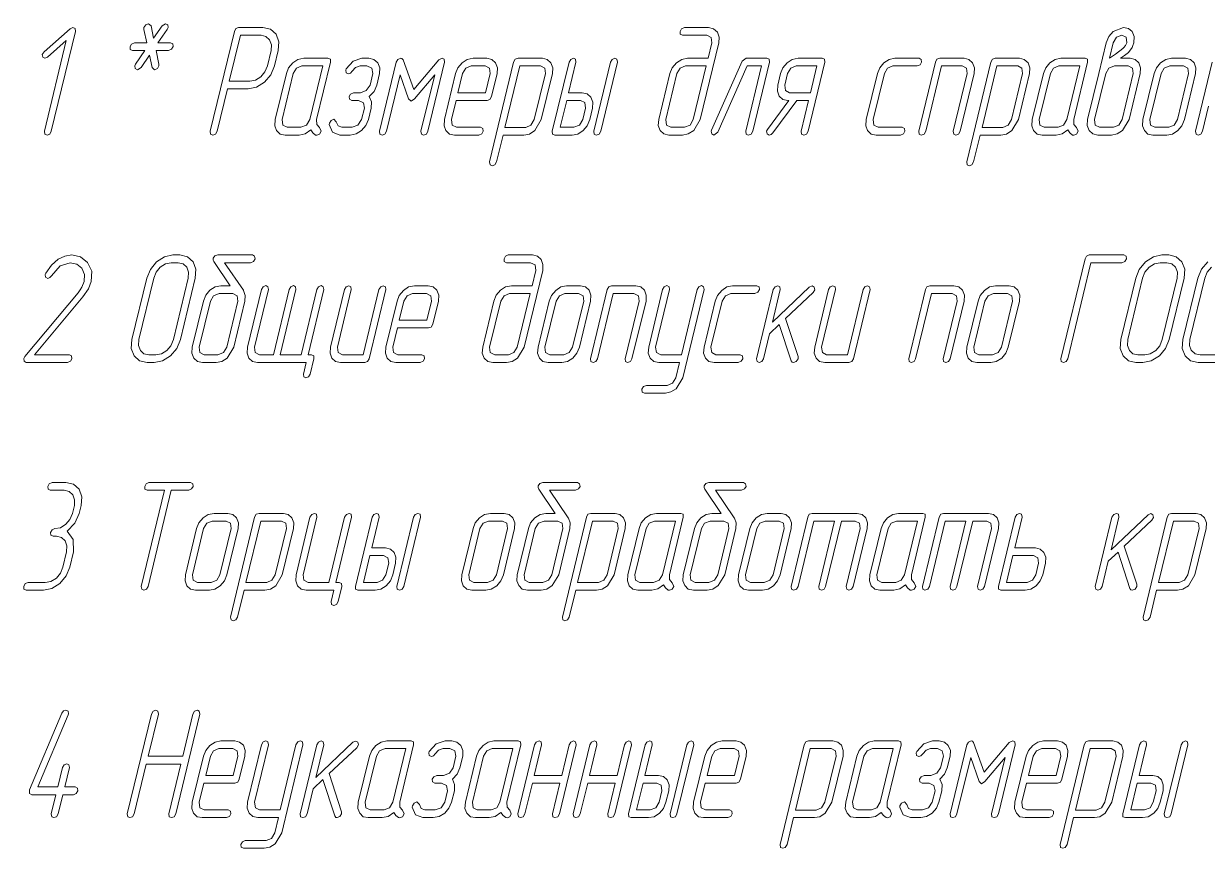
# Model space of a CAD drawing. Extents: x 0 to 420, y 0 to 297.
# Drawn here: x 230.25 to 268.77, y 62.51 to 89.34 of the extents above; entities that cross this region are included whole.
import ezdxf

# ---------------------------------------------------------------- set-up
doc = ezdxf.new("R2010")
doc.units = 0

msp = doc.modelspace()

# ---------------------------------------------------------------- linework, layer by layer
at = {"color": 7, "lineweight": 13}
for points in [[(231.151321, 85.839912), (231.938812, 89.08918), (231.925003, 89.181282), (231.851318, 89.211983), (231.768417, 89.176163), (230.916443, 88.429092), (230.856583, 88.342102), (230.875, 88.255112), (230.944077, 88.21418), (231.031586, 88.255112), (231.639481, 88.792397), (230.925659, 85.839912), (230.944077, 85.747803), (231.013153, 85.717102), (231.100662, 85.747803)], [(234.623688, 88.715637), (234.927628, 89.155701), (234.955261, 89.217102), (234.941452, 89.304092), (234.867767, 89.339912), (234.757233, 89.268272), (234.480927, 88.869148), (234.398026, 89.268272), (234.310532, 89.339912), (234.223022, 89.298973), (234.16777, 89.217102), (234.16777, 89.155701), (234.259872, 88.715637), (233.854599, 88.715637), (233.762497, 88.674706), (233.716446, 88.592834), (233.721054, 88.500725), (233.794739, 88.464912), (234.199997, 88.464912), (233.896057, 88.024849), (233.868423, 87.963448), (233.882233, 87.876457), (233.955917, 87.840637), (234.071045, 87.912277), (234.347366, 88.311401), (234.430267, 87.912277), (234.513153, 87.840637), (234.60527, 87.876457), (234.655914, 87.963448), (234.655914, 88.024849), (234.563812, 88.464912), (234.969086, 88.464912), (235.065796, 88.505844), (235.116455, 88.592834), (235.102631, 88.679825), (235.028946, 88.715637)], [(236.884872, 87.21637), (237.557236, 87.21637), (237.828949, 87.272659), (238.086838, 87.436401), (238.294083, 87.676895), (238.413818, 87.963448), (238.533554, 88.464912), (238.551971, 88.751457), (238.464478, 88.99707), (238.280258, 89.160812), (238.036179, 89.217102), (237.248688, 89.217102), (237.156586, 89.181282), (237.110519, 89.08918), (236.323029, 85.839912), (236.336838, 85.747803), (236.405914, 85.717102), (236.498032, 85.747803), (236.548691, 85.839912)], [(252.524338, 88.21418), (251.851974, 88.21418), (251.663162, 88.17836), (251.492767, 88.0709), (251.354599, 87.907158), (251.280914, 87.717834), (250.917099, 86.218567), (250.90329, 86.024117), (250.967758, 85.865494), (251.082886, 85.752922), (251.248688, 85.717102), (251.695389, 85.717102), (251.879608, 85.752922), (252.054596, 85.865494), (252.266449, 86.218567), (252.869736, 88.715637), (252.878937, 88.904968), (252.823685, 89.06871), (252.699341, 89.176163), (252.538162, 89.217102), (251.750656, 89.217102), (251.658554, 89.176163), (251.612503, 89.08918), (251.617096, 89.00219), (251.690796, 88.96637), (252.478287, 88.96637), (252.621048, 88.894737), (252.644073, 88.715637)], [(265.944092, 88.21418), (266.073029, 88.306282), (266.197357, 88.403503), (266.317108, 88.567245), (266.344727, 88.628654), (266.372375, 88.715637), (266.386169, 88.925438), (266.321716, 89.08918), (266.201965, 89.181282), (266.040771, 89.211983), (265.70459, 89.08918), (265.55722, 88.925438), (265.474335, 88.715637), (265.234863, 87.717834), (264.871033, 86.218567), (264.857239, 86.024117), (264.921692, 85.865494), (265.036835, 85.752922), (265.202637, 85.717102), (265.649353, 85.717102), (265.833557, 85.752922), (266.008545, 85.865494), (266.220398, 86.218567), (266.584198, 87.717834), (266.593414, 87.907158), (266.533539, 88.0709), (266.413818, 88.17836), (266.252625, 88.21418)], [(236.944733, 87.467102), (237.30394, 88.96637), (237.976318, 88.96637), (238.137497, 88.925438), (238.257233, 88.817978), (238.317108, 88.654236), (238.307892, 88.464912), (238.188156, 87.963448), (238.105255, 87.769005), (237.967102, 87.610374), (237.796707, 87.502922), (237.617111, 87.467102)], [(265.580261, 88.21418), (265.700012, 88.715637), (265.810516, 88.899849), (265.980927, 88.96637), (266.128296, 88.899849), (266.146698, 88.715637), (266.105255, 88.628654), (266.054596, 88.562134), (266.017761, 88.531433), (265.782898, 88.347221)], [(239.878296, 85.957596), (239.790787, 86.059937), (239.786179, 86.218567), (240.237503, 88.09137), (240.232895, 88.183479), (240.154602, 88.21418), (239.367111, 88.21418), (239.178284, 88.17836), (239.012497, 88.065788), (238.874344, 87.902046), (238.800659, 87.717834), (238.436844, 86.218567), (238.423019, 86.019005), (238.482895, 85.860374), (238.598022, 85.747803), (238.763809, 85.717102), (239.215134, 85.717102), (239.408554, 85.758041), (239.592758, 85.885963), (239.661835, 85.788742), (239.749344, 85.717102), (239.790787, 85.711983), (239.878296, 85.747803), (239.92894, 85.839912)], [(241.499344, 86.965637), (241.655914, 87.129379), (241.743423, 87.33918), (241.835526, 87.717834), (241.844742, 87.902046), (241.775665, 88.065788), (241.646713, 88.17836), (241.480927, 88.21418), (241.259872, 88.21418), (240.974335, 88.12207), (240.748688, 87.871346), (240.734863, 87.830406), (240.74408, 87.743416), (240.817764, 87.707596), (240.882233, 87.728065), (240.942108, 87.794586), (241.052628, 87.917397), (241.199997, 87.963448), (241.421051, 87.963448), (241.577637, 87.891808), (241.614471, 87.717834), (241.522369, 87.33918), (241.402634, 87.165199), (241.209213, 87.093567), (240.988159, 87.093567), (240.891449, 87.047508), (240.84079, 86.965637), (240.850006, 86.878654), (240.928284, 86.842834), (241.149338, 86.842834), (241.305923, 86.766075), (241.342758, 86.592102), (241.250656, 86.218567), (241.13092, 86.039467), (240.9375, 85.967834), (240.601318, 85.967834), (240.481583, 86.013885), (240.426315, 86.141808), (240.348022, 86.228798), (240.25592, 86.192978), (240.200653, 86.105988), (240.196045, 86.059937), (240.301971, 85.809204), (240.541443, 85.717102), (240.877625, 85.717102), (241.071045, 85.758041), (241.250656, 85.865494), (241.388809, 86.024117), (241.47171, 86.218567), (241.563812, 86.592102), (241.573029, 86.796783)], [(243.405914, 85.839912), (243.949341, 88.09137), (243.935532, 88.183479), (243.871048, 88.219292), (243.760529, 88.16301), (242.945389, 87.1959), (242.600006, 88.16301), (242.563156, 88.203941), (242.521713, 88.219292), (242.429611, 88.17836), (242.374344, 88.09137), (241.830917, 85.839912), (241.844742, 85.747803), (241.913818, 85.717102), (242.00592, 85.747803), (242.05658, 85.839912), (242.503296, 87.676895), (242.779602, 86.894005), (242.857895, 86.822365), (242.968414, 86.894005), (243.626968, 87.676895), (243.180267, 85.839912), (243.194077, 85.747803), (243.263153, 85.717102), (243.355255, 85.747803)], [(244.322372, 86.842834), (245.330917, 86.842834), (245.423019, 86.873535), (245.473679, 86.965637), (245.657898, 87.717834), (245.667099, 87.907158), (245.607239, 88.0709), (245.487503, 88.17836), (245.326309, 88.21418), (244.875, 88.21418), (244.686188, 88.17836), (244.520401, 88.065788), (244.382233, 87.902046), (244.308548, 87.717834), (243.944733, 86.218567), (243.930923, 86.019005), (243.990784, 85.860374), (244.105927, 85.747803), (244.271713, 85.717102), (245.059204, 85.717102), (245.155914, 85.758041), (245.201965, 85.839912), (245.192764, 85.932014), (245.11908, 85.967834), (244.331573, 85.967834), (244.19342, 86.039467), (244.170395, 86.218567)], [(245.851318, 85.717102), (246.52829, 85.717102), (246.707886, 85.747803), (246.882889, 85.860374), (247.094742, 86.218567), (247.458557, 87.717834), (247.467758, 87.907158), (247.407898, 88.0709), (247.288162, 88.17836), (247.131577, 88.21418), (246.339478, 88.21418), (246.247375, 88.183479), (246.196716, 88.09137), (245.413818, 84.842102), (245.427628, 84.75), (245.496704, 84.719292), (245.579605, 84.75), (245.639465, 84.842102)], [(247.983551, 87.093567), (248.223022, 88.09137), (248.209213, 88.183479), (248.140137, 88.21418), (248.052628, 88.17836), (247.997375, 88.09137), (247.453949, 85.839912), (247.458557, 85.747803), (247.536835, 85.717102), (248.098679, 85.717102), (248.282898, 85.747803), (248.457886, 85.860374), (248.591446, 86.019005), (248.669739, 86.218567), (248.761841, 86.592102), (248.771057, 86.786545), (248.711182, 86.945175), (248.591446, 87.052628), (248.430267, 87.093567)], [(249.028946, 85.839912), (249.572372, 88.09137), (249.558548, 88.183479), (249.489471, 88.21418), (249.401978, 88.17836), (249.34671, 88.09137), (248.803284, 85.839912), (248.817108, 85.747803), (248.886185, 85.717102), (248.978287, 85.747803)], [(253.975006, 85.839912), (254.518417, 88.09137), (254.513809, 88.183479), (254.435516, 88.21418), (253.763153, 88.21418), (253.629608, 88.116959), (252.634872, 85.870613), (252.625656, 85.839912), (252.639465, 85.752922), (252.71315, 85.717102), (252.842102, 85.814323), (253.790787, 87.963448), (254.265137, 87.963448), (253.749344, 85.839912), (253.763153, 85.747803), (253.83223, 85.717102), (253.924347, 85.747803)], [(255.77565, 85.839912), (256.319092, 88.09137), (256.314484, 88.183479), (256.236176, 88.21418), (255.448685, 88.21418), (255.259857, 88.17836), (255.09407, 88.065788), (254.955917, 87.902046), (254.882233, 87.717834), (254.790131, 87.33918), (254.776306, 87.144737), (254.831573, 86.986107), (254.951309, 86.873535), (255.117096, 86.842834), (255.153946, 86.842834), (254.458557, 85.901314), (254.421707, 85.839912), (254.440125, 85.752922), (254.513809, 85.717102), (254.573685, 85.732452), (254.624344, 85.783623), (255.407227, 86.842834), (255.794067, 86.842834), (255.550003, 85.839912), (255.563812, 85.747803), (255.632889, 85.717102), (255.724991, 85.747803)], [(258.782898, 85.717102), (258.879608, 85.758041), (258.925659, 85.839912), (258.916443, 85.932014), (258.842773, 85.967834), (258.055267, 85.967834), (257.917114, 86.039467), (257.894073, 86.218567), (258.257904, 87.717834), (258.3638, 87.891808), (258.538818, 87.963448), (259.326324, 87.963448), (259.423035, 88.004379), (259.469086, 88.09137), (259.459869, 88.17836), (259.386169, 88.21418), (258.598694, 88.21418), (258.409851, 88.17836), (258.24408, 88.065788), (258.105927, 87.902046), (258.032227, 87.717834), (257.668427, 86.218567), (257.654602, 86.019005), (257.714478, 85.860374), (257.82959, 85.747803), (257.995392, 85.717102)], [(260.726318, 85.839912), (261.18222, 87.717834), (261.191437, 87.907158), (261.131561, 88.0709), (261.011841, 88.17836), (260.850647, 88.21418), (260.063141, 88.21418), (259.971039, 88.183479), (259.92038, 88.09137), (259.376984, 85.839912), (259.390778, 85.747803), (259.459869, 85.717102), (259.551971, 85.747803), (259.602631, 85.839912), (260.118408, 87.963448), (260.790771, 87.963448), (260.933533, 87.891808), (260.956573, 87.717834), (260.500641, 85.839912), (260.514465, 85.747803), (260.583557, 85.717102), (260.675659, 85.747803)], [(261.375641, 85.717102), (262.052612, 85.717102), (262.232239, 85.747803), (262.407227, 85.860374), (262.61908, 86.218567), (262.98288, 87.717834), (262.992096, 87.907158), (262.93222, 88.0709), (262.8125, 88.17836), (262.655914, 88.21418), (261.8638, 88.21418), (261.771698, 88.183479), (261.721039, 88.09137), (260.938141, 84.842102), (260.951965, 84.75), (261.021057, 84.719292), (261.103943, 84.75), (261.163818, 84.842102)], [(264.511841, 85.957596), (264.424347, 86.059937), (264.419739, 86.218567), (264.871033, 88.09137), (264.866455, 88.183479), (264.788147, 88.21418), (264.000641, 88.21418), (263.811829, 88.17836), (263.646057, 88.065788), (263.507874, 87.902046), (263.434204, 87.717834), (263.070374, 86.218567), (263.05658, 86.019005), (263.116455, 85.860374), (263.231567, 85.747803), (263.397369, 85.717102), (263.848694, 85.717102), (264.042114, 85.758041), (264.226318, 85.885963), (264.29538, 85.788742), (264.382874, 85.717102), (264.424347, 85.711983), (264.511841, 85.747803), (264.5625, 85.839912)], [(268.021057, 86.218567), (268.384857, 87.717834), (268.394073, 87.907158), (268.334198, 88.0709), (268.214478, 88.17836), (268.053284, 88.21418), (267.601959, 88.21418), (267.413147, 88.17836), (267.247375, 88.065788), (267.109192, 87.902046), (267.035522, 87.717834), (266.671692, 86.218567), (266.657898, 86.019005), (266.717773, 85.860374), (266.832886, 85.747803), (266.998688, 85.717102), (267.450012, 85.717102), (267.629608, 85.747803), (267.804596, 85.860374), (267.938171, 86.019005)], [(239.560532, 86.218567), (239.454605, 86.039467), (239.274994, 85.967834), (238.823685, 85.967834), (238.685532, 86.039467), (238.662506, 86.218567), (239.026321, 87.717834), (239.132233, 87.891808), (239.307236, 87.963448), (239.984207, 87.963448)], [(244.382233, 87.093567), (244.53421, 87.717834), (244.640137, 87.891808), (244.815125, 87.963448), (245.266449, 87.963448), (245.40921, 87.891808), (245.432236, 87.717834), (245.280258, 87.093567)], [(245.911179, 85.962715), (246.394745, 87.963448), (247.071716, 87.963448), (247.209869, 87.891808), (247.232895, 87.717834), (246.86908, 86.218567), (246.758545, 86.039467), (246.588165, 85.962715)], [(252.464478, 87.963448), (252.040787, 86.218567), (251.93486, 86.039467), (251.755264, 85.967834), (251.308548, 85.967834), (251.165787, 86.039467), (251.142761, 86.218567), (251.506577, 87.717834), (251.612503, 87.891808), (251.792099, 87.963448)], [(255.853943, 87.093567), (255.176971, 87.093567), (255.038818, 87.165199), (255.015793, 87.33918), (255.107895, 87.717834), (255.213806, 87.891808), (255.388809, 87.963448), (256.065796, 87.963448)], [(261.435516, 85.962715), (261.919067, 87.963448), (262.596039, 87.963448), (262.734192, 87.891808), (262.757233, 87.717834), (262.393433, 86.218567), (262.282898, 86.039467), (262.112488, 85.962715)], [(264.194061, 86.218567), (264.088165, 86.039467), (263.908539, 85.967834), (263.457214, 85.967834), (263.319061, 86.039467), (263.296051, 86.218567), (263.659851, 87.717834), (263.765778, 87.891808), (263.940796, 87.963448), (264.617767, 87.963448)], [(265.99472, 86.218567), (265.888824, 86.039467), (265.709198, 85.967834), (265.262512, 85.967834), (265.11972, 86.039467), (265.09671, 86.218567), (265.46051, 87.717834), (265.566437, 87.891808), (265.746033, 87.963448), (266.192749, 87.963448), (266.33551, 87.891808), (266.358551, 87.717834)], [(267.79538, 86.218567), (267.689484, 86.039467), (267.509857, 85.967834), (267.058533, 85.967834), (266.92038, 86.039467), (266.897369, 86.218567), (267.261169, 87.717834), (267.367096, 87.891808), (267.542114, 87.963448), (267.993408, 87.963448), (268.136169, 87.891808), (268.15921, 87.717834)], [(247.923676, 86.842834), (248.370392, 86.842834), (248.513153, 86.771194), (248.536179, 86.592102), (248.444077, 86.218567), (248.338165, 86.039467), (248.158554, 85.967834), (247.711838, 85.967834)], [(231.680923, 78.313591), (231.777634, 78.35453), (231.823685, 78.436401), (231.814468, 78.528503), (231.740784, 78.564323), (230.607895, 78.564323), (232.182892, 80.447365), (232.357895, 80.708328), (232.454605, 80.953941), (232.468414, 81.286545), (232.334869, 81.567978), (232.104599, 81.75219), (231.819077, 81.813591), (231.588821, 81.777771), (231.376968, 81.67543), (231.155914, 81.486107), (230.97171, 81.220024), (230.953293, 81.173973), (230.967102, 81.086983), (231.040787, 81.051163), (231.109863, 81.076752), (231.160522, 81.133034), (231.446045, 81.460518), (231.768417, 81.557739), (231.98027, 81.511688), (232.141449, 81.383766), (232.228943, 81.184204), (232.219742, 80.953941), (232.150665, 80.76973), (232.095398, 80.682739), (232.026321, 80.585518), (230.290131, 78.508034), (230.257889, 78.446632), (230.267105, 78.35453), (230.336182, 78.313591)], [(235.351318, 79.060669), (235.834869, 81.061401), (235.853287, 81.347946), (235.765793, 81.593559), (235.581573, 81.757301), (235.337494, 81.813591), (235.111847, 81.813591), (234.835526, 81.75219), (234.577637, 81.588448), (234.375, 81.342834), (234.259872, 81.061401), (233.776321, 79.060669), (233.753296, 78.774117), (233.850006, 78.533623), (234.024994, 78.364761), (234.269073, 78.313591), (234.494736, 78.313591), (234.766449, 78.364761), (235.028946, 78.533623), (235.231583, 78.774117)], [(237.400665, 80.667389), (236.788162, 81.562859), (237.635529, 81.562859), (237.732239, 81.603798), (237.782898, 81.685669), (237.769073, 81.772652), (237.695389, 81.813591), (236.571716, 81.813591), (236.475006, 81.78289), (236.419739, 81.706131), (236.419739, 81.649849), (236.442764, 81.598679), (236.976974, 80.810669), (236.673019, 80.810669), (236.484207, 80.774849), (236.313812, 80.667389), (236.175659, 80.503647), (236.101974, 80.314323), (235.738159, 78.815056), (235.724335, 78.620605), (235.788818, 78.461983), (235.903946, 78.349411), (236.069733, 78.313591), (236.516449, 78.313591), (236.700653, 78.349411), (236.875656, 78.461983), (237.087494, 78.815056), (237.451309, 80.314323), (237.460526, 80.498535), (237.405258, 80.657158), (237.400665, 80.662277)], [(246.795395, 80.810669), (246.123032, 80.810669), (245.934204, 80.774849), (245.763824, 80.667389), (245.625656, 80.503647), (245.551971, 80.314323), (245.188156, 78.815056), (245.174347, 78.620605), (245.238815, 78.461983), (245.353943, 78.349411), (245.519745, 78.313591), (245.966446, 78.313591), (246.150665, 78.349411), (246.325653, 78.461983), (246.537506, 78.815056), (247.140793, 81.312126), (247.149994, 81.501457), (247.094742, 81.665199), (246.970398, 81.772652), (246.809204, 81.813591), (246.021713, 81.813591), (245.929611, 81.772652), (245.88356, 81.685669), (245.888153, 81.598679), (245.961838, 81.562859), (246.749344, 81.562859), (246.892105, 81.491226), (246.915131, 81.312126)], [(265.990112, 81.562859), (266.086853, 81.603798), (266.137512, 81.685669), (266.123688, 81.772652), (266.049988, 81.813591), (264.9263, 81.813591), (264.834198, 81.777771), (264.788147, 81.685669), (264.000641, 78.436401), (264.014465, 78.344292), (264.083557, 78.313591), (264.175659, 78.344292), (264.226318, 78.436401), (264.981567, 81.562859)], [(267.52829, 79.060669), (268.011841, 81.061401), (268.030273, 81.347946), (267.942749, 81.593559), (267.758545, 81.757301), (267.514465, 81.813591), (267.288818, 81.813591), (267.012512, 81.75219), (266.754608, 81.588448), (266.551971, 81.342834), (266.436829, 81.061401), (265.953278, 79.060669), (265.930267, 78.774117), (266.026978, 78.533623), (266.201965, 78.364761), (266.446045, 78.313591), (266.671692, 78.313591), (266.94342, 78.364761), (267.205933, 78.533623), (267.408539, 78.774117)], [(235.125656, 79.060669), (235.042755, 78.861107), (234.90921, 78.707596), (234.734207, 78.595024), (234.554611, 78.564323), (234.328949, 78.564323), (234.167755, 78.595024), (234.052628, 78.707596), (233.988159, 78.866226), (234.001968, 79.060669), (234.485519, 81.061401), (234.559204, 81.250725), (234.697372, 81.414467), (234.867767, 81.521927), (235.051971, 81.562859), (235.277634, 81.562859), (235.438812, 81.521927), (235.558548, 81.414467), (235.618423, 81.250725), (235.609207, 81.061401)], [(267.302612, 79.060669), (267.219727, 78.861107), (267.086182, 78.707596), (266.911194, 78.595024), (266.731567, 78.564323), (266.50592, 78.564323), (266.344727, 78.595024), (266.229614, 78.707596), (266.165131, 78.866226), (266.178955, 79.060669), (266.662506, 81.061401), (266.736176, 81.250725), (266.874329, 81.414467), (267.044739, 81.521927), (267.228943, 81.562859), (267.45459, 81.562859), (267.615784, 81.521927), (267.735535, 81.414467), (267.79538, 81.250725), (267.786194, 81.061401)], [(236.861847, 78.815056), (236.75592, 78.635956), (236.576309, 78.564323), (236.129608, 78.564323), (235.986847, 78.635956), (235.963821, 78.815056), (236.327637, 80.314323), (236.433548, 80.488297), (236.613159, 80.559937), (237.059875, 80.559937), (237.202637, 80.488297), (237.225662, 80.314323)], [(238.376968, 78.564323), (237.925659, 78.564323), (237.787506, 78.635956), (237.764481, 78.815056), (238.21579, 80.687859), (238.201965, 80.779968), (238.132889, 80.815781), (238.045395, 80.779968), (237.990128, 80.687859), (237.538818, 78.815056), (237.524994, 78.615494), (237.584869, 78.456863), (237.699997, 78.344292), (237.865784, 78.313591), (239.445389, 78.313591), (239.353287, 77.940056), (239.371704, 77.847946), (239.436188, 77.817245), (239.523682, 77.847946), (239.578949, 77.940056), (239.698685, 78.436401), (239.689468, 78.528503), (239.615784, 78.564323), (239.505264, 78.564323), (240.016449, 80.687859), (240.002625, 80.779968), (239.933548, 80.815781), (239.850662, 80.779968), (239.790787, 80.687859), (239.279602, 78.564323), (238.602631, 78.564323), (239.113815, 80.687859), (239.100006, 80.779968), (239.035522, 80.815781), (238.948029, 80.779968), (238.888153, 80.687859)], [(241.494736, 78.436401), (242.038162, 80.687859), (242.024338, 80.779968), (241.955261, 80.810669), (241.872375, 80.774849), (241.8125, 80.687859), (241.301315, 78.564323), (240.624344, 78.564323), (240.486191, 78.635956), (240.463165, 78.815056), (240.914474, 80.687859), (240.900665, 80.779968), (240.831573, 80.810669), (240.74408, 80.774849), (240.688812, 80.687859), (240.237503, 78.815056), (240.223679, 78.615494), (240.283554, 78.456863), (240.398682, 78.344292), (240.564468, 78.313591), (241.351974, 78.313591), (241.444077, 78.344292)], [(242.415787, 79.439323), (243.424347, 79.439323), (243.516449, 79.470024), (243.567108, 79.562126), (243.751312, 80.314323), (243.760529, 80.503647), (243.700653, 80.667389), (243.580917, 80.774849), (243.419739, 80.810669), (242.968414, 80.810669), (242.779602, 80.774849), (242.613815, 80.662277), (242.475662, 80.498535), (242.401978, 80.314323), (242.038162, 78.815056), (242.024338, 78.615494), (242.084213, 78.456863), (242.199341, 78.344292), (242.365128, 78.313591), (243.152634, 78.313591), (243.249344, 78.35453), (243.295395, 78.436401), (243.286179, 78.528503), (243.212494, 78.564323), (242.425003, 78.564323), (242.286835, 78.635956), (242.263809, 78.815056)], [(242.475662, 79.690056), (242.627625, 80.314323), (242.733551, 80.488297), (242.908554, 80.559937), (243.359863, 80.559937), (243.502625, 80.488297), (243.525665, 80.314323), (243.373688, 79.690056)], [(246.735535, 80.559937), (246.311844, 78.815056), (246.205917, 78.635956), (246.026321, 78.564323), (245.579605, 78.564323), (245.436844, 78.635956), (245.413818, 78.815056), (245.777634, 80.314323), (245.88356, 80.488297), (246.063156, 80.559937)], [(248.338165, 78.815056), (248.701965, 80.314323), (248.711182, 80.503647), (248.651321, 80.667389), (248.531586, 80.774849), (248.370392, 80.810669), (247.919083, 80.810669), (247.730255, 80.774849), (247.564468, 80.662277), (247.426315, 80.498535), (247.352631, 80.314323), (246.988815, 78.815056), (246.975006, 78.615494), (247.034866, 78.456863), (247.149994, 78.344292), (247.315796, 78.313591), (247.767105, 78.313591), (247.946716, 78.344292), (248.121704, 78.456863), (248.255264, 78.615494)], [(248.112503, 78.815056), (248.006577, 78.635956), (247.826965, 78.564323), (247.375656, 78.564323), (247.237503, 78.635956), (247.214478, 78.815056), (247.578293, 80.314323), (247.684204, 80.488297), (247.859207, 80.559937), (248.310532, 80.559937), (248.453293, 80.488297), (248.476318, 80.314323)], [(250.046707, 78.436401), (250.502625, 80.314323), (250.511841, 80.503647), (250.451965, 80.667389), (250.332245, 80.774849), (250.171051, 80.810669), (249.383545, 80.810669), (249.291443, 80.779968), (249.240784, 80.687859), (248.697372, 78.436401), (248.711182, 78.344292), (248.780258, 78.313591), (248.872375, 78.344292), (248.923019, 78.436401), (249.438812, 80.559937), (250.111176, 80.559937), (250.253952, 80.488297), (250.276978, 80.314323), (249.821045, 78.436401), (249.834869, 78.344292), (249.903946, 78.313591), (249.996048, 78.344292)], [(251.594086, 78.313591), (251.474335, 77.817245), (251.368423, 77.638153), (251.19342, 77.566513), (250.516449, 77.566513), (250.419739, 77.530693), (250.36908, 77.44371), (250.382889, 77.351601), (250.456573, 77.315781), (251.133545, 77.315781), (251.313156, 77.35672), (251.488159, 77.464172), (251.699997, 77.817245), (252.390793, 80.687859), (252.376968, 80.779968), (252.307892, 80.815781), (252.225006, 80.779968), (252.165131, 80.687859), (251.653946, 78.564323), (250.981583, 78.564323), (250.843414, 78.635956), (250.815796, 78.815056), (251.267105, 80.687859), (251.253296, 80.779968), (251.184204, 80.815781), (251.09671, 80.779968), (251.041443, 80.687859), (250.590134, 78.815056), (250.576309, 78.620605), (250.640793, 78.461983), (250.75592, 78.349411), (250.921707, 78.313591)], [(253.505264, 78.313591), (253.601974, 78.35453), (253.648026, 78.436401), (253.638809, 78.528503), (253.565125, 78.564323), (252.777634, 78.564323), (252.639465, 78.635956), (252.61644, 78.815056), (252.980255, 80.314323), (253.086182, 80.488297), (253.261185, 80.559937), (254.048676, 80.559937), (254.145386, 80.600868), (254.191452, 80.687859), (254.182236, 80.774849), (254.108551, 80.810669), (253.321045, 80.810669), (253.132233, 80.774849), (252.966446, 80.662277), (252.828293, 80.498535), (252.754608, 80.314323), (252.390793, 78.815056), (252.376968, 78.615494), (252.436844, 78.456863), (252.551971, 78.344292), (252.717758, 78.313591)], [(255.043427, 79.746338), (255.941437, 80.590637), (255.996704, 80.677628), (255.978287, 80.764618), (255.90921, 80.80555), (255.817108, 80.764618), (254.615128, 79.623535), (254.868423, 80.687859), (254.854599, 80.779968), (254.790131, 80.810669), (254.702637, 80.774849), (254.642761, 80.687859), (254.099335, 78.436401), (254.117767, 78.344292), (254.186844, 78.313591), (254.274338, 78.344292), (254.324997, 78.436401), (254.523026, 79.249992), (254.84079, 79.551895), (255.227631, 78.369881), (255.259872, 78.323822), (255.305923, 78.313591), (255.393417, 78.349411), (255.448685, 78.436401), (255.448685, 78.508034)], [(257.249329, 78.436401), (257.792755, 80.687859), (257.778931, 80.779968), (257.709869, 80.810669), (257.626984, 80.774849), (257.567108, 80.687859), (257.055908, 78.564323), (256.378937, 78.564323), (256.240784, 78.635956), (256.217773, 78.815056), (256.669067, 80.687859), (256.655273, 80.779968), (256.586182, 80.810669), (256.498688, 80.774849), (256.44342, 80.687859), (255.992096, 78.815056), (255.978287, 78.615494), (256.038147, 78.456863), (256.15329, 78.344292), (256.319092, 78.313591), (257.106567, 78.313591), (257.198669, 78.344292)], [(260.399353, 78.436401), (260.855255, 80.314323), (260.864471, 80.503647), (260.804596, 80.667389), (260.684875, 80.774849), (260.523682, 80.810669), (259.736176, 80.810669), (259.644073, 80.779968), (259.593414, 80.687859), (259.049988, 78.436401), (259.063812, 78.344292), (259.132904, 78.313591), (259.225006, 78.344292), (259.275665, 78.436401), (259.791443, 80.559937), (260.463806, 80.559937), (260.606567, 80.488297), (260.629608, 80.314323), (260.173676, 78.436401), (260.1875, 78.344292), (260.256592, 78.313591), (260.348694, 78.344292)], [(262.292114, 78.815056), (262.655914, 80.314323), (262.665131, 80.503647), (262.605255, 80.667389), (262.485535, 80.774849), (262.324341, 80.810669), (261.873016, 80.810669), (261.684204, 80.774849), (261.518433, 80.662277), (261.380249, 80.498535), (261.30658, 80.314323), (260.942749, 78.815056), (260.928955, 78.615494), (260.9888, 78.456863), (261.103943, 78.344292), (261.269745, 78.313591), (261.721039, 78.313591), (261.900665, 78.344292), (262.075653, 78.456863), (262.209198, 78.615494)], [(262.066437, 78.815056), (261.96051, 78.635956), (261.780914, 78.564323), (261.32959, 78.564323), (261.191437, 78.635956), (261.168427, 78.815056), (261.532227, 80.314323), (261.638153, 80.488297), (261.813141, 80.559937), (262.264465, 80.559937), (262.407227, 80.488297), (262.430267, 80.314323)], [(231.671707, 72.82383), (231.920395, 73.084793), (232.063156, 73.407166), (232.123032, 73.657898), (232.141449, 73.944443), (232.058548, 74.190056), (231.878952, 74.353798), (231.630264, 74.410088), (231.17894, 74.410088), (231.086838, 74.369148), (231.040787, 74.282166), (231.045395, 74.195175), (231.11908, 74.159355), (231.570389, 74.159355), (231.736191, 74.118423), (231.851318, 74.010963), (231.911179, 73.847221), (231.901978, 73.657898), (231.842102, 73.407166), (231.759216, 73.212723), (231.621048, 73.054092), (231.450653, 72.941521), (231.271057, 72.91082), (231.17894, 72.869881), (231.123688, 72.782898), (231.137497, 72.695908), (231.211182, 72.660088), (231.321716, 72.660088), (231.487503, 72.619148), (231.607239, 72.511696), (231.662506, 72.347954), (231.648682, 72.158623), (231.528946, 71.657166), (231.450653, 71.462723), (231.317108, 71.304092), (231.142105, 71.191521), (230.957901, 71.16082), (230.396057, 71.16082), (230.30394, 71.119881), (230.253296, 71.032898), (230.262497, 70.945908), (230.336182, 70.910088), (230.898026, 70.910088), (231.169739, 70.961258), (231.432236, 71.130119), (231.634872, 71.370613), (231.754608, 71.657166), (231.874344, 72.158623), (231.865128, 72.552635)], [(234.830917, 74.159355), (234.075653, 71.032898), (234.094086, 70.940788), (234.163162, 70.910088), (234.250656, 70.940788), (234.301315, 71.032898), (235.05658, 74.159355), (235.623032, 74.159355), (235.715134, 74.200294), (235.765793, 74.282166), (235.756577, 74.369148), (235.682892, 74.410088), (234.328949, 74.410088), (234.236847, 74.369148), (234.190796, 74.282166), (234.195389, 74.195175), (234.269073, 74.159355)], [(247.974335, 73.263885), (247.361847, 74.159355), (248.209213, 74.159355), (248.305923, 74.200294), (248.356583, 74.282166), (248.342758, 74.369148), (248.269073, 74.410088), (247.145401, 74.410088), (247.048691, 74.379387), (246.993423, 74.302628), (246.993423, 74.246346), (247.016449, 74.195175), (247.550659, 73.407166), (247.246704, 73.407166), (247.057892, 73.371346), (246.887497, 73.263885), (246.749344, 73.100143), (246.675659, 72.91082), (246.311844, 71.411552), (246.298035, 71.217102), (246.362503, 71.058479), (246.477631, 70.945908), (246.643417, 70.910088), (247.090134, 70.910088), (247.274338, 70.945908), (247.449341, 71.058479), (247.661179, 71.411552), (248.024994, 72.91082), (248.03421, 73.095032), (247.978943, 73.253654), (247.974335, 73.258774)], [(253.376312, 73.263885), (252.763809, 74.159355), (253.611176, 74.159355), (253.707886, 74.200294), (253.758545, 74.282166), (253.744736, 74.369148), (253.671051, 74.410088), (252.547363, 74.410088), (252.450653, 74.379387), (252.395386, 74.302628), (252.395386, 74.246346), (252.418427, 74.195175), (252.952637, 73.407166), (252.648682, 73.407166), (252.459869, 73.371346), (252.289474, 73.263885), (252.151306, 73.100143), (252.077637, 72.91082), (251.713806, 71.411552), (251.699997, 71.217102), (251.764465, 71.058479), (251.879608, 70.945908), (252.045395, 70.910088), (252.492096, 70.910088), (252.676315, 70.945908), (252.851318, 71.058479), (253.063156, 71.411552), (253.426971, 72.91082), (253.436188, 73.095032), (253.38092, 73.253654), (253.376312, 73.258774)], [(236.866455, 71.411552), (237.230255, 72.91082), (237.239471, 73.100143), (237.179611, 73.263885), (237.059875, 73.371346), (236.898682, 73.407166), (236.447372, 73.407166), (236.258545, 73.371346), (236.092758, 73.258774), (235.954605, 73.095032), (235.88092, 72.91082), (235.517105, 71.411552), (235.503296, 71.21199), (235.563156, 71.05336), (235.678284, 70.940788), (235.844086, 70.910088), (236.295395, 70.910088), (236.475006, 70.940788), (236.649994, 71.05336), (236.783554, 71.21199)], [(237.423691, 70.910088), (238.100662, 70.910088), (238.280258, 70.940788), (238.455261, 71.05336), (238.667099, 71.411552), (239.030914, 72.91082), (239.040131, 73.100143), (238.980255, 73.263885), (238.860519, 73.371346), (238.703949, 73.407166), (237.911835, 73.407166), (237.819733, 73.376465), (237.769073, 73.284355), (236.986191, 70.035088), (237, 69.942986), (237.069077, 69.912277), (237.151978, 69.942986), (237.211838, 70.035088)], [(240.182236, 71.155701), (239.505264, 71.155701), (239.367111, 71.232452), (239.344086, 71.406433), (239.795395, 73.284355), (239.781586, 73.376465), (239.712494, 73.407166), (239.625, 73.371346), (239.569733, 73.284355), (239.118423, 71.406433), (239.104599, 71.21199), (239.164474, 71.05336), (239.279602, 70.940788), (239.445389, 70.910088), (240.348022, 70.910088), (240.25592, 70.536552), (240.269745, 70.439331), (240.343414, 70.408623), (240.430923, 70.444443), (240.481583, 70.536552), (240.601318, 71.032898), (240.59671, 71.125), (240.523026, 71.155701), (240.407898, 71.155701), (240.919083, 73.284355), (240.905258, 73.376465), (240.84079, 73.407166), (240.753296, 73.371346), (240.69342, 73.284355)], [(241.577637, 72.286552), (241.817108, 73.284355), (241.803284, 73.376465), (241.734207, 73.407166), (241.646713, 73.371346), (241.591446, 73.284355), (241.048019, 71.032898), (241.052628, 70.940788), (241.13092, 70.910088), (241.692764, 70.910088), (241.876968, 70.940788), (242.051971, 71.05336), (242.185532, 71.21199), (242.263809, 71.411552), (242.355927, 71.785088), (242.365128, 71.97953), (242.305267, 72.138161), (242.185532, 72.245613), (242.024338, 72.286552)], [(242.623032, 71.032898), (243.166443, 73.284355), (243.152634, 73.376465), (243.083557, 73.407166), (242.996048, 73.371346), (242.940796, 73.284355), (242.397369, 71.032898), (242.411179, 70.940788), (242.480255, 70.910088), (242.572372, 70.940788)], [(245.860519, 71.411552), (246.224335, 72.91082), (246.233551, 73.100143), (246.173691, 73.263885), (246.053955, 73.371346), (245.892761, 73.407166), (245.441452, 73.407166), (245.252625, 73.371346), (245.086838, 73.258774), (244.948685, 73.095032), (244.875, 72.91082), (244.511185, 71.411552), (244.497375, 71.21199), (244.557236, 71.05336), (244.672363, 70.940788), (244.838165, 70.910088), (245.289474, 70.910088), (245.469086, 70.940788), (245.644073, 71.05336), (245.777634, 71.21199)], [(248.218414, 70.910088), (248.895401, 70.910088), (249.074997, 70.940788), (249.25, 71.05336), (249.461838, 71.411552), (249.825653, 72.91082), (249.834869, 73.100143), (249.774994, 73.263885), (249.655258, 73.371346), (249.498688, 73.407166), (248.706573, 73.407166), (248.614471, 73.376465), (248.563812, 73.284355), (247.780914, 70.035088), (247.794739, 69.942986), (247.863815, 69.912277), (247.946716, 69.942986), (248.006577, 70.035088)], [(251.354599, 71.150581), (251.267105, 71.252922), (251.262497, 71.411552), (251.713821, 73.284355), (251.709213, 73.376465), (251.63092, 73.407166), (250.843414, 73.407166), (250.654602, 73.371346), (250.488815, 73.258774), (250.350662, 73.095032), (250.276978, 72.91082), (249.913162, 71.411552), (249.899338, 71.21199), (249.959213, 71.05336), (250.074341, 70.940788), (250.240128, 70.910088), (250.691452, 70.910088), (250.884872, 70.951027), (251.069077, 71.078949), (251.138153, 70.981728), (251.225662, 70.910088), (251.267105, 70.904968), (251.354599, 70.940788), (251.405258, 71.032898)], [(254.863815, 71.411552), (255.227631, 72.91082), (255.236847, 73.100143), (255.176971, 73.263885), (255.057236, 73.371346), (254.896057, 73.407166), (254.444733, 73.407166), (254.25592, 73.371346), (254.090134, 73.258774), (253.951965, 73.095032), (253.878296, 72.91082), (253.514465, 71.411552), (253.500656, 71.21199), (253.560516, 71.05336), (253.675659, 70.940788), (253.841446, 70.910088), (254.292755, 70.910088), (254.472366, 70.940788), (254.647369, 71.05336), (254.780914, 71.21199)], [(256.636841, 73.156433), (256.121063, 71.032898), (256.134857, 70.940788), (256.208557, 70.910088), (256.296051, 70.940788), (256.34671, 71.032898), (256.862488, 73.156433), (257.313812, 73.156433), (257.451965, 73.084793), (257.475006, 72.91082), (257.019073, 71.032898), (257.037506, 70.940788), (257.106567, 70.910088), (257.194092, 70.940788), (257.24472, 71.032898), (257.700653, 72.91082), (257.709869, 73.100143), (257.654602, 73.263885), (257.534851, 73.371346), (257.373688, 73.407166), (255.90921, 73.407166), (255.817108, 73.376465), (255.766449, 73.284355), (255.223022, 71.032898), (255.236847, 70.940788), (255.305923, 70.910088), (255.398026, 70.940788), (255.448685, 71.032898), (255.964478, 73.156433)], [(259.229614, 71.150581), (259.14209, 71.252922), (259.137512, 71.411552), (259.588806, 73.284355), (259.584198, 73.376465), (259.50592, 73.407166), (258.718414, 73.407166), (258.529602, 73.371346), (258.3638, 73.258774), (258.225647, 73.095032), (258.151978, 72.91082), (257.788147, 71.411552), (257.774353, 71.21199), (257.834198, 71.05336), (257.949341, 70.940788), (258.115143, 70.910088), (258.566437, 70.910088), (258.759857, 70.951027), (258.944092, 71.078949), (259.013153, 70.981728), (259.100647, 70.910088), (259.14209, 70.904968), (259.229614, 70.940788), (259.280273, 71.032898)], [(260.910522, 73.156433), (260.394745, 71.032898), (260.408539, 70.940788), (260.482239, 70.910088), (260.569733, 70.940788), (260.620392, 71.032898), (261.136169, 73.156433), (261.587494, 73.156433), (261.725647, 73.084793), (261.748688, 72.91082), (261.292755, 71.032898), (261.311188, 70.940788), (261.380249, 70.910088), (261.467773, 70.940788), (261.518433, 71.032898), (261.974335, 72.91082), (261.983551, 73.100143), (261.928284, 73.263885), (261.808563, 73.371346), (261.647369, 73.407166), (260.182892, 73.407166), (260.09079, 73.376465), (260.040131, 73.284355), (259.496704, 71.032898), (259.510529, 70.940788), (259.57959, 70.910088), (259.671692, 70.940788), (259.722351, 71.032898), (260.238159, 73.156433)], [(262.499329, 72.286552), (262.7388, 73.284355), (262.725006, 73.376465), (262.655914, 73.407166), (262.56842, 73.371346), (262.513153, 73.284355), (261.969727, 71.032898), (261.974335, 70.940788), (262.052612, 70.910088), (262.840118, 70.910088), (263.019745, 70.940788), (263.194733, 71.05336), (263.328278, 71.21199), (263.411194, 71.411552), (263.503296, 71.785088), (263.512512, 71.97953), (263.452637, 72.138161), (263.332886, 72.245613), (263.171692, 72.286552)], [(266.063812, 72.342834), (266.961853, 73.187134), (267.01709, 73.274124), (266.998688, 73.361115), (266.929596, 73.402046), (266.837494, 73.361115), (265.635529, 72.220032), (265.888824, 73.284355), (265.875, 73.376465), (265.810516, 73.407166), (265.723022, 73.371346), (265.663147, 73.284355), (265.11972, 71.032898), (265.138153, 70.940788), (265.207245, 70.910088), (265.294739, 70.940788), (265.345398, 71.032898), (265.543427, 71.846489), (265.861176, 72.148392), (266.248016, 70.966377), (266.280273, 70.920319), (266.326324, 70.910088), (266.413818, 70.945908), (266.469086, 71.032898), (266.469086, 71.10453)], [(267.118408, 70.910088), (267.79538, 70.910088), (267.975006, 70.940788), (268.149994, 71.05336), (268.361847, 71.411552), (268.725647, 72.91082), (268.734863, 73.100143), (268.674988, 73.263885), (268.555267, 73.371346), (268.398682, 73.407166), (267.606567, 73.407166), (267.514465, 73.376465), (267.463806, 73.284355), (266.680908, 70.035088), (266.694733, 69.942986), (266.763824, 69.912277), (266.84671, 69.942986), (266.906586, 70.035088)], [(236.640793, 71.411552), (236.534866, 71.232452), (236.35527, 71.16082), (235.903946, 71.16082), (235.765793, 71.232452), (235.742767, 71.411552), (236.106583, 72.91082), (236.212494, 73.084793), (236.387497, 73.156433), (236.838821, 73.156433), (236.981583, 73.084793), (237.004608, 72.91082)], [(237.483551, 71.155701), (237.967102, 73.156433), (238.644073, 73.156433), (238.782242, 73.084793), (238.805267, 72.91082), (238.441452, 71.411552), (238.330917, 71.232452), (238.160522, 71.155701)], [(245.634872, 71.411552), (245.528946, 71.232452), (245.349335, 71.16082), (244.898026, 71.16082), (244.759872, 71.232452), (244.736847, 71.411552), (245.100662, 72.91082), (245.206573, 73.084793), (245.381577, 73.156433), (245.832901, 73.156433), (245.975662, 73.084793), (245.998688, 72.91082)], [(247.435532, 71.411552), (247.329605, 71.232452), (247.149994, 71.16082), (246.703293, 71.16082), (246.560532, 71.232452), (246.537506, 71.411552), (246.901321, 72.91082), (247.007233, 73.084793), (247.186844, 73.156433), (247.633545, 73.156433), (247.776321, 73.084793), (247.799347, 72.91082)], [(248.27829, 71.155701), (248.761841, 73.156433), (249.438812, 73.156433), (249.576965, 73.084793), (249.600006, 72.91082), (249.236176, 71.411552), (249.125656, 71.232452), (248.955261, 71.155701)], [(251.036835, 71.411552), (250.930923, 71.232452), (250.751312, 71.16082), (250.300003, 71.16082), (250.161835, 71.232452), (250.138809, 71.411552), (250.502625, 72.91082), (250.608551, 73.084793), (250.783554, 73.156433), (251.460526, 73.156433)], [(252.837494, 71.411552), (252.731583, 71.232452), (252.551971, 71.16082), (252.105255, 71.16082), (251.962494, 71.232452), (251.939468, 71.411552), (252.303284, 72.91082), (252.40921, 73.084793), (252.588806, 73.156433), (253.035522, 73.156433), (253.178284, 73.084793), (253.201309, 72.91082)], [(254.638153, 71.411552), (254.532227, 71.232452), (254.352631, 71.16082), (253.901306, 71.16082), (253.763153, 71.232452), (253.740128, 71.411552), (254.103943, 72.91082), (254.209869, 73.084793), (254.384872, 73.156433), (254.836182, 73.156433), (254.978943, 73.084793), (255.001968, 72.91082)], [(258.911835, 71.411552), (258.805908, 71.232452), (258.626312, 71.16082), (258.174988, 71.16082), (258.036835, 71.232452), (258.013824, 71.411552), (258.377625, 72.91082), (258.483551, 73.084793), (258.658539, 73.156433), (259.33551, 73.156433)], [(267.178284, 71.155701), (267.661835, 73.156433), (268.338806, 73.156433), (268.476959, 73.084793), (268.5, 72.91082), (268.136169, 71.411552), (268.025665, 71.232452), (267.855255, 71.155701)], [(241.517761, 72.03582), (241.964478, 72.03582), (242.107239, 71.96418), (242.130264, 71.785088), (242.038162, 71.411552), (241.932236, 71.232452), (241.752625, 71.16082), (241.305923, 71.16082)], [(262.439453, 72.03582), (263.111847, 72.03582), (263.254608, 71.96418), (263.277618, 71.785088), (263.185516, 71.411552), (263.07959, 71.232452), (262.899994, 71.16082), (262.227631, 71.16082)], [(231.588821, 64.504387), (231.740784, 65.133766), (231.726974, 65.225876), (231.662506, 65.256577), (231.574997, 65.220757), (231.515137, 65.133766), (231.363159, 64.504387), (230.713821, 64.504387), (231.703949, 66.853065), (231.713165, 66.883766), (231.699341, 66.970757), (231.625656, 67.006577), (231.551971, 66.980995), (231.496704, 66.904236), (230.442108, 64.407158), (230.4375, 64.376457), (230.446716, 64.289474), (230.515793, 64.253654), (231.303284, 64.253654), (231.151321, 63.629383), (231.165131, 63.537277), (231.238815, 63.506577), (231.326309, 63.537277), (231.376968, 63.629383), (231.528946, 64.253654), (231.869736, 64.253654), (231.961838, 64.294586), (232.012497, 64.381577), (232.003296, 64.468567), (231.929611, 64.504387)], [(235.429611, 65.50219), (234.305923, 65.50219), (234.637497, 66.878654), (234.61908, 66.970757), (234.550003, 67.006577), (234.462494, 66.970757), (234.411835, 66.878654), (233.624344, 63.629383), (233.638153, 63.537277), (233.70723, 63.506577), (233.799347, 63.537277), (233.850006, 63.629383), (234.241455, 65.251457), (235.365128, 65.251457), (234.973679, 63.629383), (234.992111, 63.537277), (235.061188, 63.506577), (235.148682, 63.537277), (235.199341, 63.629383), (235.986847, 66.878654), (235.968414, 66.970757), (235.903946, 67.006577), (235.816452, 66.970757), (235.761185, 66.878654)], [(236.115784, 64.632309), (237.124344, 64.632309), (237.216446, 64.66301), (237.267105, 64.755112), (237.451309, 65.507309), (237.460526, 65.696632), (237.400665, 65.860374), (237.280914, 65.967834), (237.119736, 66.003654), (236.668427, 66.003654), (236.479599, 65.967834), (236.313812, 65.855263), (236.175659, 65.691521), (236.101974, 65.507309), (235.738159, 64.008041), (235.724335, 63.808475), (235.78421, 63.649853), (235.899338, 63.537277), (236.065125, 63.506577), (236.852631, 63.506577), (236.949341, 63.547512), (236.995392, 63.629383), (236.986191, 63.721489), (236.912506, 63.757309), (236.125, 63.757309), (235.986847, 63.828945), (235.963821, 64.008041)], [(238.542755, 63.506577), (238.423019, 63.010231), (238.317108, 62.831139), (238.142105, 62.759499), (237.465134, 62.759499), (237.368423, 62.723682), (237.317764, 62.636692), (237.331573, 62.54459), (237.405258, 62.50877), (238.08223, 62.50877), (238.261841, 62.549706), (238.436844, 62.657162), (238.648682, 63.010231), (239.339478, 65.880844), (239.325653, 65.972954), (239.256577, 66.008766), (239.173691, 65.972954), (239.113815, 65.880844), (238.602631, 63.757309), (237.930267, 63.757309), (237.792099, 63.828945), (237.764481, 64.008041), (238.21579, 65.880844), (238.201965, 65.972954), (238.132889, 66.008766), (238.045395, 65.972954), (237.990128, 65.880844), (237.538818, 64.008041), (237.524994, 63.813595), (237.589478, 63.654968), (237.704605, 63.542397), (237.870392, 63.506577)], [(240.191452, 64.939323), (241.089478, 65.783623), (241.14473, 65.870613), (241.126312, 65.957603), (241.057236, 65.998535), (240.965134, 65.957603), (239.763153, 64.816521), (240.016449, 65.880844), (240.002625, 65.972954), (239.938156, 66.003654), (239.850662, 65.967834), (239.790787, 65.880844), (239.247375, 63.629383), (239.265793, 63.537277), (239.334869, 63.506577), (239.422363, 63.537277), (239.473022, 63.629383), (239.671051, 64.442978), (239.988815, 64.744881), (240.375656, 63.562862), (240.407898, 63.516811), (240.453949, 63.506577), (240.541443, 63.542397), (240.59671, 63.629383), (240.59671, 63.701019)], [(242.581573, 63.747074), (242.49408, 63.849411), (242.489471, 64.008041), (242.940796, 65.880844), (242.936188, 65.972954), (242.857895, 66.003654), (242.070389, 66.003654), (241.881577, 65.967834), (241.71579, 65.855263), (241.577637, 65.691521), (241.503952, 65.507309), (241.140137, 64.008041), (241.126312, 63.808475), (241.186188, 63.649853), (241.301315, 63.537277), (241.467102, 63.506577), (241.918427, 63.506577), (242.111847, 63.547512), (242.296051, 63.675438), (242.365128, 63.578213), (242.452637, 63.506577), (242.49408, 63.501461), (242.581573, 63.537277), (242.632233, 63.629383)], [(244.202637, 64.755112), (244.359207, 64.918854), (244.446716, 65.128654), (244.538818, 65.507309), (244.548035, 65.691521), (244.478943, 65.855263), (244.350006, 65.967834), (244.184204, 66.003654), (243.963165, 66.003654), (243.677628, 65.911545), (243.451981, 65.66082), (243.438156, 65.619881), (243.447372, 65.53289), (243.521057, 65.49707), (243.585526, 65.51754), (243.645401, 65.584061), (243.75592, 65.706871), (243.90329, 65.752922), (244.124344, 65.752922), (244.280914, 65.681282), (244.317764, 65.507309), (244.225662, 65.128654), (244.105927, 64.954674), (243.912506, 64.883041), (243.691452, 64.883041), (243.594742, 64.836983), (243.544083, 64.755112), (243.553284, 64.668129), (243.631577, 64.632309), (243.852631, 64.632309), (244.009216, 64.55555), (244.046051, 64.381577), (243.953949, 64.008041), (243.834213, 63.828945), (243.640793, 63.757309), (243.304611, 63.757309), (243.184875, 63.80336), (243.129608, 63.931286), (243.051315, 64.018272), (242.959213, 63.982452), (242.903946, 63.895466), (242.899338, 63.849411), (243.005264, 63.598682), (243.244736, 63.506577), (243.580917, 63.506577), (243.774338, 63.547512), (243.953949, 63.654968), (244.092102, 63.813595), (244.175003, 64.008041), (244.267105, 64.381577), (244.276321, 64.586258)], [(246.067764, 63.747074), (245.980255, 63.849411), (245.975662, 64.008041), (246.426971, 65.880844), (246.422363, 65.972954), (246.344086, 66.003654), (245.55658, 66.003654), (245.367767, 65.967834), (245.201981, 65.855263), (245.063812, 65.691521), (244.990128, 65.507309), (244.626312, 64.008041), (244.612503, 63.808475), (244.672363, 63.649853), (244.787506, 63.537277), (244.953293, 63.506577), (245.404602, 63.506577), (245.598022, 63.547512), (245.782242, 63.675438), (245.851318, 63.578213), (245.938812, 63.506577), (245.980255, 63.501461), (246.067764, 63.537277), (246.118423, 63.629383)], [(247.762497, 64.883041), (246.864471, 64.883041), (247.103943, 65.880844), (247.090134, 65.972954), (247.021057, 66.003654), (246.933548, 65.967834), (246.878296, 65.880844), (246.334869, 63.629383), (246.348679, 63.537277), (246.417755, 63.506577), (246.509872, 63.537277), (246.560532, 63.629383), (246.804611, 64.632309), (247.702637, 64.632309), (247.458557, 63.629383), (247.472366, 63.537277), (247.541443, 63.506577), (247.633545, 63.537277), (247.684204, 63.629383), (248.227631, 65.880844), (248.213821, 65.972954), (248.144745, 66.003654), (248.061844, 65.967834), (248.001968, 65.880844)], [(249.563156, 64.883041), (248.665131, 64.883041), (248.904602, 65.880844), (248.890793, 65.972954), (248.821716, 66.003654), (248.734207, 65.967834), (248.678955, 65.880844), (248.135529, 63.629383), (248.149338, 63.537277), (248.218414, 63.506577), (248.310532, 63.537277), (248.361176, 63.629383), (248.605255, 64.632309), (249.503296, 64.632309), (249.259216, 63.629383), (249.273026, 63.537277), (249.342102, 63.506577), (249.434204, 63.537277), (249.484863, 63.629383), (250.02829, 65.880844), (250.014465, 65.972954), (249.945389, 66.003654), (249.862503, 65.967834), (249.802628, 65.880844)], [(250.46579, 64.883041), (250.705261, 65.880844), (250.691452, 65.972954), (250.622375, 66.003654), (250.534866, 65.967834), (250.479599, 65.880844), (249.936188, 63.629383), (249.940796, 63.537277), (250.019073, 63.506577), (250.580917, 63.506577), (250.765137, 63.537277), (250.940125, 63.649853), (251.073685, 63.808475), (251.151978, 64.008041), (251.24408, 64.381577), (251.253296, 64.576019), (251.19342, 64.73465), (251.073685, 64.842102), (250.912506, 64.883041)], [(251.511185, 63.629383), (252.054596, 65.880844), (252.040787, 65.972954), (251.97171, 66.003654), (251.884216, 65.967834), (251.828949, 65.880844), (251.285522, 63.629383), (251.299347, 63.537277), (251.368423, 63.506577), (251.460526, 63.537277)], [(252.427628, 64.632309), (253.436188, 64.632309), (253.52829, 64.66301), (253.578949, 64.755112), (253.763153, 65.507309), (253.772369, 65.696632), (253.712494, 65.860374), (253.592758, 65.967834), (253.43158, 66.003654), (252.980255, 66.003654), (252.791443, 65.967834), (252.625656, 65.855263), (252.487503, 65.691521), (252.413818, 65.507309), (252.050003, 64.008041), (252.036179, 63.808475), (252.096054, 63.649853), (252.211182, 63.537277), (252.376968, 63.506577), (253.164474, 63.506577), (253.261185, 63.547512), (253.307236, 63.629383), (253.298035, 63.721489), (253.224335, 63.757309), (252.436844, 63.757309), (252.298676, 63.828945), (252.275665, 64.008041)], [(255.305923, 63.506577), (255.982895, 63.506577), (256.162506, 63.537277), (256.337494, 63.649853), (256.549347, 64.008041), (256.913147, 65.507309), (256.922363, 65.696632), (256.862488, 65.860374), (256.742767, 65.967834), (256.586182, 66.003654), (255.794083, 66.003654), (255.701965, 65.972954), (255.651321, 65.880844), (254.868423, 62.631577), (254.882233, 62.539471), (254.951309, 62.50877), (255.03421, 62.539471), (255.094086, 62.631577)], [(258.442108, 63.747074), (258.354614, 63.849411), (258.350006, 64.008041), (258.801331, 65.880844), (258.796722, 65.972954), (258.718414, 66.003654), (257.930908, 66.003654), (257.742096, 65.967834), (257.576324, 65.855263), (257.438171, 65.691521), (257.364471, 65.507309), (257.000671, 64.008041), (256.986847, 63.808475), (257.046722, 63.649853), (257.161835, 63.537277), (257.327637, 63.506577), (257.778931, 63.506577), (257.972351, 63.547512), (258.156586, 63.675438), (258.225647, 63.578213), (258.313171, 63.506577), (258.354614, 63.501461), (258.442108, 63.537277), (258.492767, 63.629383)], [(260.063171, 64.755112), (260.219727, 64.918854), (260.307251, 65.128654), (260.399353, 65.507309), (260.408539, 65.691521), (260.339478, 65.855263), (260.21051, 65.967834), (260.044739, 66.003654), (259.823669, 66.003654), (259.538147, 65.911545), (259.3125, 65.66082), (259.298676, 65.619881), (259.307892, 65.53289), (259.381592, 65.49707), (259.446045, 65.51754), (259.50592, 65.584061), (259.616455, 65.706871), (259.763824, 65.752922), (259.984863, 65.752922), (260.141449, 65.681282), (260.178284, 65.507309), (260.086182, 65.128654), (259.966431, 64.954674), (259.77301, 64.883041), (259.551971, 64.883041), (259.455261, 64.836983), (259.404602, 64.755112), (259.413818, 64.668129), (259.492096, 64.632309), (259.713165, 64.632309), (259.869751, 64.55555), (259.906586, 64.381577), (259.814484, 64.008041), (259.694733, 63.828945), (259.501312, 63.757309), (259.165131, 63.757309), (259.04538, 63.80336), (258.990143, 63.931286), (258.911835, 64.018272), (258.819733, 63.982452), (258.764465, 63.895466), (258.759857, 63.849411), (258.865784, 63.598682), (259.105255, 63.506577), (259.441437, 63.506577), (259.634857, 63.547512), (259.814484, 63.654968), (259.952637, 63.813595), (260.035522, 64.008041), (260.127625, 64.381577), (260.136841, 64.586258)], [(261.969727, 63.629383), (262.513153, 65.880844), (262.499329, 65.972954), (262.434875, 66.008766), (262.324341, 65.952484), (261.509216, 64.985374), (261.163818, 65.952484), (261.126984, 65.993416), (261.08551, 66.008766), (260.993408, 65.967834), (260.938171, 65.880844), (260.394745, 63.629383), (260.408539, 63.537277), (260.477631, 63.506577), (260.569733, 63.537277), (260.620392, 63.629383), (261.067108, 65.46637), (261.343414, 64.683479), (261.421722, 64.611839), (261.532227, 64.683479), (262.190796, 65.46637), (261.74408, 63.629383), (261.757904, 63.537277), (261.826965, 63.506577), (261.919067, 63.537277)], [(262.886169, 64.632309), (263.894745, 64.632309), (263.986847, 64.66301), (264.037506, 64.755112), (264.22171, 65.507309), (264.230927, 65.696632), (264.171051, 65.860374), (264.0513, 65.967834), (263.890137, 66.003654), (263.438812, 66.003654), (263.25, 65.967834), (263.084198, 65.855263), (262.946045, 65.691521), (262.872375, 65.507309), (262.508545, 64.008041), (262.49472, 63.808475), (262.554596, 63.649853), (262.669739, 63.537277), (262.83551, 63.506577), (263.623016, 63.506577), (263.719727, 63.547512), (263.765778, 63.629383), (263.756592, 63.721489), (263.682892, 63.757309), (262.895386, 63.757309), (262.757233, 63.828945), (262.734192, 64.008041)], [(264.415131, 63.506577), (265.092102, 63.506577), (265.271698, 63.537277), (265.446716, 63.649853), (265.658539, 64.008041), (266.022369, 65.507309), (266.031586, 65.696632), (265.97171, 65.860374), (265.851959, 65.967834), (265.695404, 66.003654), (264.90329, 66.003654), (264.811188, 65.972954), (264.760529, 65.880844), (263.977631, 62.631577), (263.991455, 62.539471), (264.060516, 62.50877), (264.143433, 62.539471), (264.203278, 62.631577)], [(266.547363, 64.883041), (266.786835, 65.880844), (266.77301, 65.972954), (266.703949, 66.003654), (266.616455, 65.967834), (266.561188, 65.880844), (266.017761, 63.629383), (266.022369, 63.537277), (266.100647, 63.506577), (266.662506, 63.506577), (266.84671, 63.537277), (267.021698, 63.649853), (267.155273, 63.808475), (267.233551, 64.008041), (267.325653, 64.381577), (267.334869, 64.576019), (267.274994, 64.73465), (267.155273, 64.842102), (266.99408, 64.883041)], [(267.592773, 63.629383), (268.136169, 65.880844), (268.122375, 65.972954), (268.053284, 66.003654), (267.96579, 65.967834), (267.910522, 65.880844), (267.367096, 63.629383), (267.38092, 63.537277), (267.450012, 63.506577), (267.542114, 63.537277)], [(236.175659, 64.883041), (236.327637, 65.507309), (236.433548, 65.681282), (236.608551, 65.752922), (237.059875, 65.752922), (237.202637, 65.681282), (237.225662, 65.507309), (237.073685, 64.883041)], [(242.263809, 64.008041), (242.157898, 63.828945), (241.978287, 63.757309), (241.526978, 63.757309), (241.388809, 63.828945), (241.365784, 64.008041), (241.729599, 65.507309), (241.835526, 65.681282), (242.010529, 65.752922), (242.6875, 65.752922)], [(245.75, 64.008041), (245.644073, 63.828945), (245.464478, 63.757309), (245.013153, 63.757309), (244.875, 63.828945), (244.851974, 64.008041), (245.21579, 65.507309), (245.321716, 65.681282), (245.496704, 65.752922), (246.173676, 65.752922)], [(252.487503, 64.883041), (252.639465, 65.507309), (252.745392, 65.681282), (252.920395, 65.752922), (253.371704, 65.752922), (253.514465, 65.681282), (253.537506, 65.507309), (253.385529, 64.883041)], [(255.365784, 63.75219), (255.849335, 65.752922), (256.526306, 65.752922), (256.664459, 65.681282), (256.6875, 65.507309), (256.323669, 64.008041), (256.213165, 63.828945), (256.042755, 63.75219)], [(258.124329, 64.008041), (258.018433, 63.828945), (257.838806, 63.757309), (257.387512, 63.757309), (257.249329, 63.828945), (257.226318, 64.008041), (257.590118, 65.507309), (257.696045, 65.681282), (257.871063, 65.752922), (258.548035, 65.752922)], [(262.946045, 64.883041), (263.098022, 65.507309), (263.203949, 65.681282), (263.378937, 65.752922), (263.830261, 65.752922), (263.973022, 65.681282), (263.996033, 65.507309), (263.844086, 64.883041)], [(264.475006, 63.75219), (264.958557, 65.752922), (265.635529, 65.752922), (265.773682, 65.681282), (265.796692, 65.507309), (265.432892, 64.008041), (265.322357, 63.828945), (265.151978, 63.75219)], [(250.405914, 64.632309), (250.852631, 64.632309), (250.995392, 64.560669), (251.018417, 64.381577), (250.926315, 64.008041), (250.820389, 63.828945), (250.640793, 63.757309), (250.194077, 63.757309)], [(266.487488, 64.632309), (266.934204, 64.632309), (267.076965, 64.560669), (267.100006, 64.381577), (267.007904, 64.008041), (266.901978, 63.828945), (266.722351, 63.757309), (266.275665, 63.757309)]]:
    msp.add_lwpolyline(points, close=True, dxfattribs=at)
for points in [[(268.923676, 88.09137), (268.380249, 85.839912), (268.398682, 85.747803), (268.467773, 85.717102), (268.555267, 85.747803), (268.605927, 85.839912), (268.803955, 86.653503)], [(268.780914, 81.588448), (268.573669, 81.347946), (268.458557, 81.061401), (267.975006, 79.060669), (267.951965, 78.774117), (268.048676, 78.533623), (268.223694, 78.364761), (268.472351, 78.313591), (269.029602, 78.313591)], [(269.089478, 78.564323), (268.532227, 78.564323), (268.366455, 78.600143), (268.246704, 78.712715), (268.186829, 78.871338), (268.200653, 79.060669), (268.684204, 81.061401), (268.762512, 81.255844), (268.900665, 81.419586)]]:
    msp.add_lwpolyline(points, dxfattribs=at)

doc.saveas('drawing.dxf')
